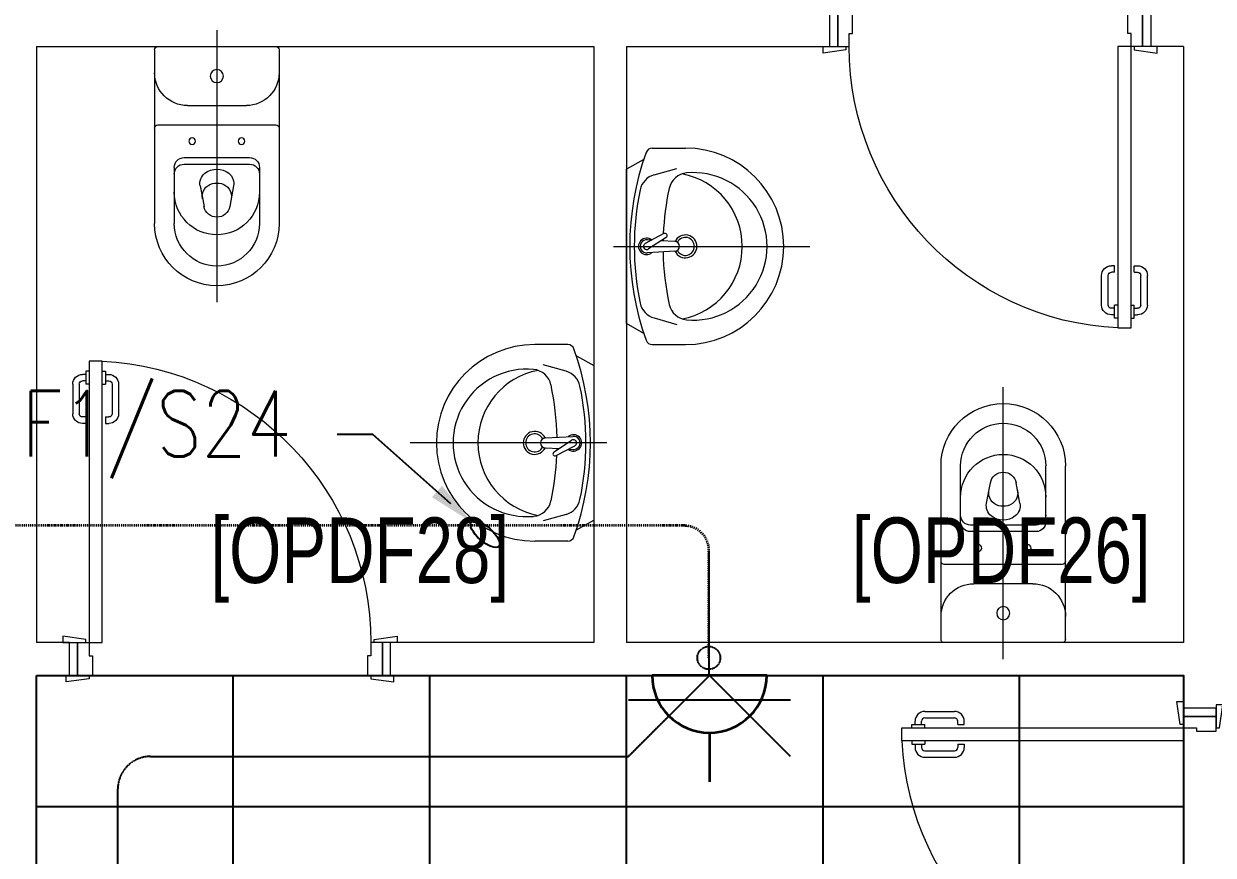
# Model space of a CAD drawing. Extents: x -12260 to 57327, y -29287 to 19916.
# Drawn here: x 29437 to 33067, y -9379 to -6840 of the extents above; entities that cross this region are included whole.
import ezdxf
from ezdxf import colors
from ezdxf.entities.mleader import LeaderData, LeaderLine
from ezdxf.enums import TextEntityAlignment as Align
from ezdxf.math import Vec2, Vec3

# ---------------------------------------------------------------- set-up
doc = ezdxf.new("R2010")
doc.units = 0
doc.header["$LTSCALE"] = 0.25
doc.linetypes.add('DASHDOT', pattern=[25.4, 12.7, -6.35, 0, -6.35])
doc.linetypes.add('HIDDEN', pattern=[9.525, 6.35, -3.175])
for name, color, linetype, lineweight in [('01-First Floor-FUR$0$72_EGR_BASE_TEXT', 252, 'Continuous', 5), ('01-First Floor-FUR$0$SANIT', 250, 'Continuous', 5), ('01-First Floor-FUR$0$Walls', 251, 'Continuous', 5), ('01-First Floor-FUR$0$Wooden Joinery', 251, 'Continuous', 5), ('E-LITE-CIRC @ 100', 6, 'Continuous', 25), ('E-LITE-CLNG-CNDT', 6, 'DASHDOT', 35), ('E-LITE-EXIT-NUMB', 6, 'Continuous', 25), ('E-POWR-CLNG-CNDT', 6, 'DASHDOT', 35), ('E-POWR-FLOR-CNDT', 6, 'HIDDEN', 25), ('E-POWR-WALL @ 100', 4, 'Continuous', 35)]:
    doc.layers.add(name, color=color, linetype=linetype, lineweight=lineweight)
doc.layers.add('01-First Floor-FUR$0$FALSE CEILING', color=251, linetype='Continuous')
doc.styles.add('01-First Floor-FUR$0$X3G_ENTITY_9F38', font='swisscl.ttf', dxfattribs={"height": 0.2})
doc.styles.add('DC_SIMPLEX', font='SIMPLEX.shx', dxfattribs={"width": 0.7})

# ---------------------------------------------------------------- blocks, each defined once
blk = doc.blocks.new('01-First Floor-FUR$0$A$C72370EFE')
at = {"layer": '01-First Floor-FUR$0$Wooden Joinery'}
for p, q in [((-0.01, -0.03), (-0.01, -0.07)), ((0, -0.03), (-0.01, -0.03)), ((0.04, -0.03), (0.05, -0.03)), ((0.05, -0.03), (0.05, -0.07)), ((-0.05, -0.07), (-0.05, -0.16)), ((-0.03, -0.07), (-0.03, -0.16)), ((-0.01, -0.04), (-0.02, -0.04)), ((-0.01, -0.06), (-0.02, -0.06)), ((0, -0.07), (-0.01, -0.07)), ((0.04, -0.07), (0.05, -0.07)), ((0.05, -0.04), (0.06, -0.04)), ((0.05, -0.06), (0.06, -0.06)), ((0.07, -0.07), (0.07, -0.16)), ((0.09, -0.07), (0.09, -0.16)), ((-0.01, -0.17), (-0.02, -0.17)), ((-0.01, -0.17), (-0.01, -0.19)), ((0.05, -0.17), (0.06, -0.17)), ((0.05, -0.17), (0.05, -0.19)), ((-0.01, -0.19), (-0.02, -0.19)), ((0.05, -0.19), (0.06, -0.19))]:
    blk.add_line(p, q, dxfattribs=at)
for centre, radius, start, end in [((-0.02, -0.07), 0.03, 90, 180), ((-0.02, -0.07), 0.01, 90, 180), ((0.06, -0.07), 0.03, 0, 90), ((0.06, -0.07), 0.01, 0, 90), ((-0.02, -0.16), 0.03, 180, 270), ((-0.02, -0.16), 0.01, 180, 270), ((0.06, -0.16), 0.01, 270, 0), ((0.06, -0.16), 0.03, 270, 0)]:
    blk.add_arc(centre, radius, start, end, dxfattribs=at)
blk = doc.blocks.new('01-First Floor-FUR$0$A$C5DAD61B4')
at = {"layer": '01-First Floor-FUR$0$Wooden Joinery'}
for points in [[(80, 959.1), (80, 969.1), (10, 979.1), (10, 959.1)], [(940, 959.1), (940, 969.1), (1010, 979.1), (1010, 959.1)], [(70, 859.1), (70, 849.1), (0, 839.1), (0, 859.1)], [(120, 859.1), (120, 0), (80, 0), (80, 859.1)], [(950, 859.1), (950, 849.1), (1020, 839.1), (1020, 859.1)]]:
    blk.add_lwpolyline(points, close=True, dxfattribs=at)
for points in [[(45, 859.1), (45, 959.1), (20, 959.1), (20, 859.1), (45, 859.1)], [(45, 859.1), (80, 859.1), (80, 899.1), (90, 899.1), (90, 959.1), (45, 959.1), (45, 859.1)], [(975, 859.1), (940, 859.1), (940, 899.1), (930, 899.1), (930, 959.1), (975, 959.1), (975, 859.1)], [(975, 859.1), (975, 959.1), (1000, 959.1), (1000, 859.1), (975, 859.1)]]:
    blk.add_lwpolyline(points, dxfattribs=at)
blk.add_arc((80, 859.1), 860, 272.666, 0, dxfattribs=at)
at = {"layer": '01-First Floor-FUR$0$Wooden Joinery', "xscale": 999.9999999998854, "yscale": 999.9999999998854, "zscale": 999.9999999998854, "rotation": 180}
blk.add_blockref('01-First Floor-FUR$0$A$C72370EFE', (120, 0), dxfattribs=at)
blk = doc.blocks.new('01-First Floor-FUR$0$WC manta')
at = {"layer": '01-First Floor-FUR$0$SANIT'}
for p, q in [((-0.12, 0.19), (0.41, 0.19)), ((-0.13, 0.18), (-0.13, -0.18)), ((0.109, 0.18), (0.109, -0.18)), ((0.239, 0.13), (0.41, 0.13)), ((0.05, 0.09), (0.05, -0.09)), ((0.209, 0.1), (0.209, -0.1)), ((0.229, 0.1), (0.229, -0.1)), ((0.2955, 0.051), (0.3581, 0.0393)), ((-0.18, 0), (0.65, 0)), ((0.2955, -0.051), (0.3581, -0.0393)), ((0.239, -0.13), (0.41, -0.13)), ((-0.12, -0.19), (0.41, -0.19))]:
    blk.add_line(p, q, dxfattribs=at)
for centre, radius in [((0.159, 0.0752), 0.01), ((-0.04, 0), 0.02), ((0.159, -0.0753), 0.01)]:
    blk.add_circle(centre, radius, dxfattribs=at)
for centre, radius, start, end in [((-0.12, 0.18), 0.01, 90, 180), ((-0.05, 0.09), 0.1, 0, 90), ((0.119, 0.18), 0.01, 90, 180), ((0.41, 0), 0.19, 270, 90), ((0.239, 0.1), 0.03, 90, 180), ((0.259, 0.1), 0.03, 90, 180), ((0.3147, 0), 0.13, 270, 90), ((0.41, 0), 0.13, 270, 90), ((0.3029, 0), 0.0588, 141.525, 218.475), ((0.2882, 0.0117), 0.04, 79.4289, 141.525), ((0.3271, 0.0044), 0.04, 79.4289, 166.4176), ((0.3507, 0), 0.04, 280.5711, 79.4289), ((0.3454, 0), 0.0588, 166.4176, 193.5824), ((0.3271, -0.0044), 0.04, 193.5824, 280.5711), ((0.2882, -0.0117), 0.04, 218.475, 280.5711), ((-0.05, -0.09), 0.1, 270, 0), ((0.239, -0.1), 0.03, 180, 270), ((0.259, -0.1), 0.03, 180, 270), ((-0.12, -0.18), 0.01, 180, 270), ((0.119, -0.18), 0.01, 180, 270)]:
    blk.add_arc(centre, radius, start, end, dxfattribs=at)
blk = doc.blocks.new('01-First Floor-FUR$0$lav-manta 60')
at = {"layer": '01-First Floor-FUR$0$SANIT'}
for p, q in [((0, 0.04), (0, -0.56)), ((-0.2658, -0.0529), (-0.2358, 0)), ((-0.2358, 0), (0.2358, 0)), ((0.2658, -0.0529), (0.2358, 0)), ((-0.015, -0.1473), (-0.0199, -0.064)), ((0.0274, -0.121), (-0.0078, -0.0673)), ((0.0389, -0.1142), (0.0087, -0.0575)), ((0.0191, -0.077), (0.0199, -0.064)), ((-0.3, -0.0789), (-0.3, -0.18)), ((-0.2185, -0.0841), (-0.2383, -0.1537)), ((0.015, -0.1473), (0.0174, -0.1057)), ((0.2185, -0.0841), (0.2383, -0.1537)), ((0.3, -0.0789), (0.3, -0.18))]:
    blk.add_line(p, q, dxfattribs=at)
for centre, radius, start, end in [((0, -0.8557), 0.8457, 70.1771, 109.8229), ((0, -0.8696), 0.8457, 78.1914, 101.8086), ((-0.28, -0.0789), 0.02, 109.8229, 180), ((-0.1608, -0.1006), 0.06, 101.8086, 164.0794), ((0, -0.0617), 0.025, 320.7474, 220.368), ((0, -0.0617), 0.02, 353.2671, 186.682), ((0, -0.0617), 0.00966, 25.4127, 215.9577), ((0.1608, -0.1006), 0.06, 15.9206, 78.1914), ((0.28, -0.0789), 0.02, 0, 70.1771), ((-0.1645, -0.189), 0.06, 102.0883, 174.8142), ((0, -0.9572), 0.8457, 91.1572, 102.0883), ((0, -0.9572), 0.8457, 88.5486, 88.844), ((0.0332, -0.1176), 0.00666, 210.6852, 30.6852), ((0, -0.9572), 0.8457, 77.9117, 87.4274), ((0.1645, -0.189), 0.06, 5.1858, 77.9117), ((0, -0.18), 0.3, 180, 0), ((0, -0.1282), 0.2252, 190.6097, 349.3903), ((0, -0.18), 0.035, 115.3106, 64.6894), ((0, -0.18), 0.0275, 117.1496, 62.8504), ((0, -0.1473), 0.015, 180, 0), ((0, -0.2039), 0.2252, 174.8142, 5.1858)]:
    blk.add_arc(centre, radius, start, end, dxfattribs=at)
blk = doc.blocks.new('01-First Floor-FUR')
at = {"layer": '01-First Floor-FUR$0$FALSE CEILING', "linetype": 'Continuous'}
for p, q in [((30076, -12830), (30076, -8830)), ((30676, -12830), (30676, -8830)), ((31276, -12830), (31276, -8830)), ((31876, -12830), (31876, -8830)), ((32476, -12830), (32476, -8830)), ((29476, -9230), (32976, -9230))]:
    blk.add_line(p, q, dxfattribs=at)
at = {"layer": '01-First Floor-FUR$0$FALSE CEILING'}
blk.add_lwpolyline([(29476, -8830), (32976, -8830), (32976, -10710), (32976, -10718.5), (32976, -12838.5), (29476, -12830), (29476, -8830)], dxfattribs=at)
at = {"layer": '01-First Floor-FUR$0$Walls'}
for p, q in [((29476, -6910), (31176, -6910)), ((29476, -6910), (29476, -8730)), ((31176, -6910), (31176, -8730)), ((31276, -6910), (31896, -6910)), ((31276, -6910), (31276, -8730)), ((32976, -6910), (32876, -6910)), ((32976, -6910), (32976, -8730)), ((29576, -8730), (29476, -8730)), ((31176, -8730), (30556, -8730)), ((32976, -8730), (31276, -8730)), ((29476, -8830), (29476, -12830)), ((29576, -8830), (29476, -8830)), ((32976, -8830), (30556, -8830)), ((32976, -8930), (32976, -8830))]:
    blk.add_line(p, q, dxfattribs=at)
at = {"layer": '01-First Floor-FUR$0$SANIT'}
for name, p, xscale, yscale, zscale, rotation in [('01-First Floor-FUR$0$WC manta', (30026, -7040), -999.9999999999995, 999.9999999999995, 999.9999999999995, 90), ('01-First Floor-FUR$0$lav-manta 60', (31276, -7520), 1000.000000000223, 1000.000000000223, 1000.000000000223, 90.00000000000001), ('01-First Floor-FUR$0$lav-manta 60', (31176, -8120), 1000.000000000223, 1000.000000000223, 1000.000000000223, 270), ('01-First Floor-FUR$0$WC manta', (32426, -8600), -999.9999999999995, 999.9999999999995, 999.9999999999995, 270)]:
    blk.add_blockref(name, p, dxfattribs=dict(at, xscale=xscale, yscale=yscale, zscale=zscale, rotation=rotation))
at = {"layer": '01-First Floor-FUR$0$Wooden Joinery', "xscale": -1}
blk.add_blockref('01-First Floor-FUR$0$A$C5DAD61B4', (32896, -7769.1), dxfattribs=at)
at = {"layer": '01-First Floor-FUR$0$Wooden Joinery', "xscale": -1, "rotation": 180}
blk.add_blockref('01-First Floor-FUR$0$A$C5DAD61B4', (29556, -7870.9), dxfattribs=at)
at = {"layer": '01-First Floor-FUR$0$Wooden Joinery', "rotation": 270}
blk.add_blockref('01-First Floor-FUR$0$A$C5DAD61B4', (32116.9, -8910), dxfattribs=at)
at = {"layer": '01-First Floor-FUR$0$72_EGR_BASE_TEXT', "char_height": 200, "attachment_point": 2, "style": '01-First Floor-FUR$0$X3G_ENTITY_9F38'}
for s, insert in [('[OPDF28]', (30461.9, -8347.8, 0)), ('[OPDF26]', (32420, -8347.8, 0))]:
    blk.add_mtext(s, dxfattribs=dict(at, insert=insert))
blk = doc.blocks.new('*U27')
blk.add_line((-1.75, 0), (-3.25, 0))
blk.add_lwpolyline([(0, 1.75, 1), (0, -1.75)], format="xyb", close=True)
at = {"layer": 'Defpoints'}
for p, q in [((-2.475, 2.475), (0, 0)), ((-0.758, -2.475), (-0.758, 2.475)), ((-2.475, -2.475), (0, 0))]:
    blk.add_line(p, q, dxfattribs=at)
at = {"layer": 'E-LITE-EXIT-NUMB', "style": 'DC_SIMPLEX', "width": 0.7, "flags": 8}
blk.add_attdef('TYPE', text='', height=2, rotation=360, dxfattribs=at).set_placement((-2.682, 5.238), align=Align.RIGHT)
blk.add_attdef('CIRCUIT', (2.682, 5.238), '', height=2, rotation=360, dxfattribs=at)
blk = doc.blocks.new('ARR0W')
at = {"color": 45}
blk.add_ellipse((0, 0), major_axis=(0.4, 0), ratio=0.4, dxfattribs=at)
at = {"color": 45, "ltscale": 0.5}
blk.add_solid([(-1.4, 0.167), (-0.4, 0), (-1.4, -0.167)], dxfattribs=at)

msp = doc.modelspace()

# ---------------------------------------------------------------- linework, layer by layer
at = {"layer": 'E-POWR-CLNG-CNDT'}
msp.add_lwpolyline([(31527.4, -8776.5), (31527.4, -8447.7, 0.414214), (31452.4, -8372.7), (25726, -8372.7)], format="xyb", dxfattribs=at)
at = {"layer": 'E-POWR-FLOR-CNDT'}
msp.add_lwpolyline([(31527.4, -8449.8), (31527.4, -8830)], dxfattribs=at)
msp.add_lwpolyline([(29599.7, -11638.1), (29723.5, -11514.3), (29723.5, -9177.5, -0.414214), (29823.5, -9077.5), (31281.8, -9077.5), (31405.6, -8953.7)], format="xyb", dxfattribs=at)
msp.add_circle((31527.4, -8776.5), 35, dxfattribs=at)

# ---------------------------------------------------------------- block references
at = {"layer": 'E-LITE-CLNG-CNDT'}
msp.add_blockref('01-First Floor-FUR', (0, 0), dxfattribs=at)
at = {"layer": 'E-POWR-WALL @ 100', "xscale": 100, "yscale": 100, "zscale": 100, "rotation": 90.00000000000001}
msp.add_blockref('*U27', (31529.3, -8830), dxfattribs=at)

# ---------------------------------------------------------------- leaders
at = {"layer": 'E-LITE-CIRC @ 100'}
ml = msp.add_multileader_mtext('Standard', dxfattribs=at)
ml.set_content('{\\Fdc_el_romans|c0;\\W0.8;TO\\Fromans|c0; \\Fsimplex|c0;LP-F1/S24}', color=256, style='DC_SIMPLEX')
ml.set_leader_properties()
ml.set_arrow_properties(name='ARR0W')
ml.build(insert=Vec2(0, 0))
ml.multileader.update_dxf_attribs({"dogleg_length": 200, "arrow_head_size": 140, "scale": 100})
ctx = ml.context
ctx.base_point, ctx.scale, ctx.char_height, ctx.arrow_head_size, ctx.landing_gap_size, ctx.plane_origin, ctx.plane_x_axis, ctx.plane_y_axis = Vec3(28315.3, -8094.8, 0), 100, 200, 140, 140, Vec3(52970.1, -3456.2, 0), Vec3(1, -0.000001, 0), Vec3(0.000001, 1, 0)
ctx.text_align_type = 2
notes = []
notes.append((ctx, [(1, (1, 1, 0), (30502.2, -8094.8, 0), (-1, 0.000001, 0), 108.8, [(0, [(30844.5, -8398.6, 0)], 0, [])])]))
ctx.mtext.insert, ctx.mtext.text_direction, ctx.mtext.rotation, ctx.mtext.alignment, ctx.mtext.flow_direction = Vec3(30253.4, -7961.5, 0), Vec3(1, -0.000001, 0), 6.283185, 3, 5
for ctx, leaders in notes:
    for number, flags, end, landing, length, lines in leaders:
        leader = LeaderData()
        leader.index, (leader.has_last_leader_line, leader.has_dogleg_vector, leader.attachment_direction) = number, flags
        leader.last_leader_point, leader.dogleg_vector, leader.dogleg_length = Vec3(end), Vec3(landing), length
        for number, points, colour, breaks in lines:
            line = LeaderLine()
            line.index, line.vertices, line.color, line.breaks = number, Vec3.list(points), colors.encode_raw_color(colour), breaks
            leader.lines.append(line)
        ctx.leaders.append(leader)

doc.saveas('drawing.dxf')
